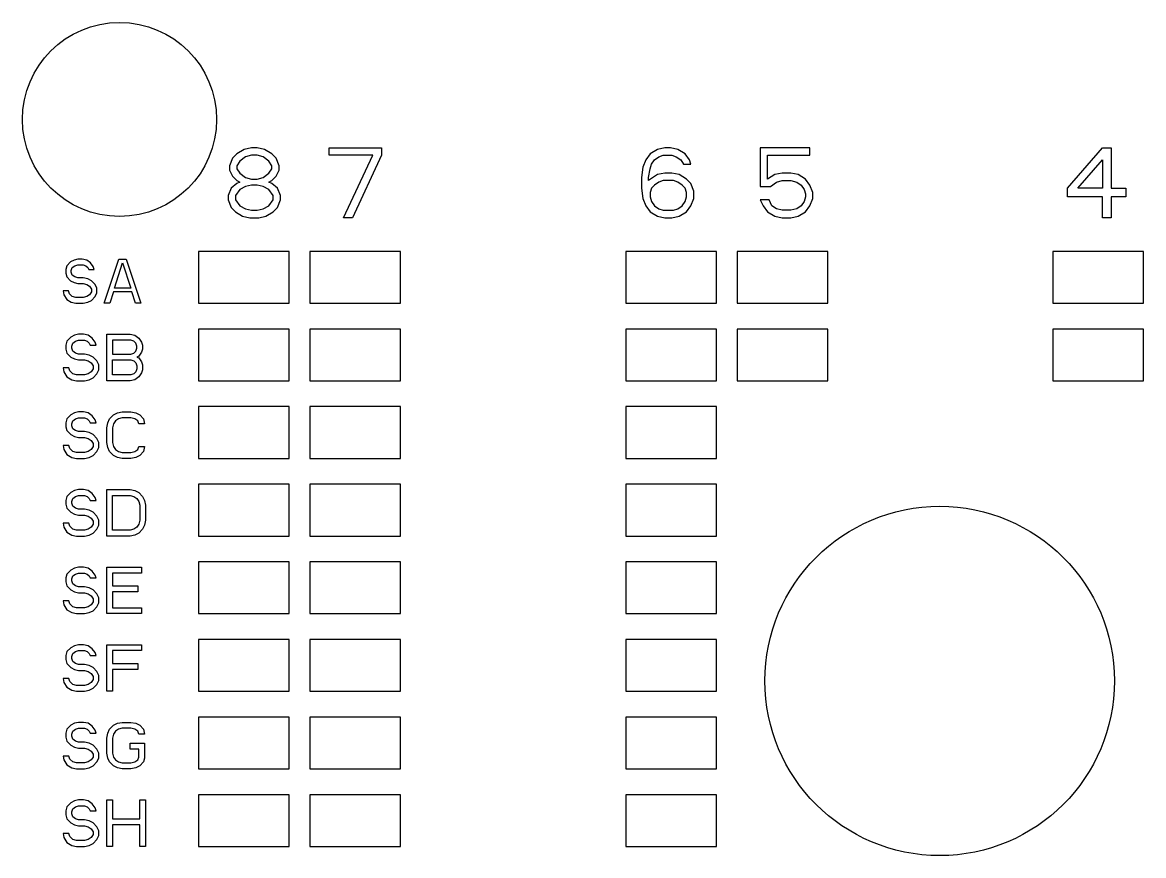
# Model space of a CAD drawing. Header units: millimetres. Extents: x 0 to 594, y 0 to 420.
# Drawn here: x 131.83 to 140.49, y 89.95 to 96.39 of the extents above; entities that cross this region are included whole.
import ezdxf

# ---------------------------------------------------------------- set-up
doc = ezdxf.new("R2010")
doc.units = ezdxf.units.MM
doc.header["$LTSCALE"] = 32.67
doc.layers.add('20_ALL_FEATURES', color=7, linetype='CONTINUOUS')
doc.layers.add('ASSEM_MEM', color=7, linetype='CONTINUOUS')

msp = doc.modelspace()

# ---------------------------------------------------------------- linework, layer by layer
at = {"layer": '20_ALL_FEATURES', "color": 5, "linetype": 'CONTINUOUS'}
for p, q in [((133.8881, 94.6168), (133.1881, 94.6168)), ((133.1881, 94.6168), (133.1881, 94.2168)), ((133.8881, 94.2168), (133.8881, 94.6168)), ((134.7481, 94.6168), (134.0481, 94.6168)), ((134.0481, 94.6168), (134.0481, 94.2168)), ((134.7481, 94.2168), (134.7481, 94.6168)), ((137.1881, 94.6168), (136.4881, 94.6168)), ((136.4881, 94.6168), (136.4881, 94.2168)), ((137.1881, 94.2168), (137.1881, 94.6168)), ((138.0481, 94.6168), (137.3481, 94.6168)), ((137.3481, 94.6168), (137.3481, 94.2168)), ((138.0481, 94.2168), (138.0481, 94.6168)), ((140.4881, 94.6168), (139.7881, 94.6168)), ((139.7881, 94.6168), (139.7881, 94.2168)), ((140.4881, 94.2168), (140.4881, 94.6168)), ((133.1881, 94.2168), (133.8881, 94.2168)), ((134.0481, 94.2168), (134.7481, 94.2168)), ((136.4881, 94.2168), (137.1881, 94.2168)), ((137.3481, 94.2168), (138.0481, 94.2168)), ((139.7881, 94.2168), (140.4881, 94.2168)), ((133.8881, 94.0168), (133.1881, 94.0168)), ((133.1881, 94.0168), (133.1881, 93.6168)), ((133.8881, 93.6168), (133.8881, 94.0168)), ((134.7481, 94.0168), (134.0481, 94.0168)), ((134.0481, 94.0168), (134.0481, 93.6168)), ((134.7481, 93.6168), (134.7481, 94.0168)), ((137.1881, 94.0168), (136.4881, 94.0168)), ((136.4881, 94.0168), (136.4881, 93.6168)), ((137.1881, 93.6168), (137.1881, 94.0168)), ((138.0481, 94.0168), (137.3481, 94.0168)), ((137.3481, 94.0168), (137.3481, 93.6168)), ((138.0481, 93.6168), (138.0481, 94.0168)), ((140.4881, 94.0168), (139.7881, 94.0168)), ((139.7881, 94.0168), (139.7881, 93.6168)), ((140.4881, 93.6168), (140.4881, 94.0168)), ((133.1881, 93.6168), (133.8881, 93.6168)), ((134.0481, 93.6168), (134.7481, 93.6168)), ((136.4881, 93.6168), (137.1881, 93.6168)), ((137.3481, 93.6168), (138.0481, 93.6168)), ((139.7881, 93.6168), (140.4881, 93.6168)), ((133.8881, 93.4168), (133.1881, 93.4168)), ((133.1881, 93.4168), (133.1881, 93.0168)), ((133.8881, 93.0168), (133.8881, 93.4168)), ((134.7481, 93.4168), (134.0481, 93.4168)), ((134.0481, 93.4168), (134.0481, 93.0168)), ((134.7481, 93.0168), (134.7481, 93.4168)), ((137.1881, 93.4168), (136.4881, 93.4168)), ((136.4881, 93.4168), (136.4881, 93.0168)), ((137.1881, 93.0168), (137.1881, 93.4168)), ((133.1881, 93.0168), (133.8881, 93.0168)), ((134.0481, 93.0168), (134.7481, 93.0168)), ((136.4881, 93.0168), (137.1881, 93.0168)), ((133.8881, 92.8168), (133.1881, 92.8168)), ((133.1881, 92.8168), (133.1881, 92.4168)), ((133.8881, 92.4168), (133.8881, 92.8168)), ((134.7481, 92.8168), (134.0481, 92.8168)), ((134.0481, 92.8168), (134.0481, 92.4168)), ((134.7481, 92.4168), (134.7481, 92.8168)), ((137.1881, 92.8168), (136.4881, 92.8168)), ((136.4881, 92.8168), (136.4881, 92.4168)), ((137.1881, 92.4168), (137.1881, 92.8168)), ((133.1881, 92.4168), (133.8881, 92.4168)), ((134.0481, 92.4168), (134.7481, 92.4168)), ((136.4881, 92.4168), (137.1881, 92.4168)), ((133.8881, 92.2168), (133.1881, 92.2168)), ((133.1881, 92.2168), (133.1881, 91.8168)), ((133.8881, 91.8168), (133.8881, 92.2168)), ((134.7481, 92.2168), (134.0481, 92.2168)), ((134.0481, 92.2168), (134.0481, 91.8168)), ((134.7481, 91.8168), (134.7481, 92.2168)), ((137.1881, 92.2168), (136.4881, 92.2168)), ((136.4881, 92.2168), (136.4881, 91.8168)), ((137.1881, 91.8168), (137.1881, 92.2168)), ((133.1881, 91.8168), (133.8881, 91.8168)), ((134.0481, 91.8168), (134.7481, 91.8168)), ((136.4881, 91.8168), (137.1881, 91.8168)), ((133.8881, 91.6168), (133.1881, 91.6168)), ((133.1881, 91.6168), (133.1881, 91.2168)), ((133.8881, 91.2168), (133.8881, 91.6168)), ((134.7481, 91.6168), (134.0481, 91.6168)), ((134.0481, 91.6168), (134.0481, 91.2168)), ((134.7481, 91.2168), (134.7481, 91.6168)), ((137.1881, 91.6168), (136.4881, 91.6168)), ((136.4881, 91.6168), (136.4881, 91.2168)), ((137.1881, 91.2168), (137.1881, 91.6168)), ((133.1881, 91.2168), (133.8881, 91.2168)), ((134.0481, 91.2168), (134.7481, 91.2168)), ((136.4881, 91.2168), (137.1881, 91.2168)), ((133.8881, 91.0168), (133.1881, 91.0168)), ((133.1881, 91.0168), (133.1881, 90.6168)), ((133.8881, 90.6168), (133.8881, 91.0168)), ((134.7481, 91.0168), (134.0481, 91.0168)), ((134.0481, 91.0168), (134.0481, 90.6168)), ((134.7481, 90.6168), (134.7481, 91.0168)), ((137.1881, 91.0168), (136.4881, 91.0168)), ((136.4881, 91.0168), (136.4881, 90.6168)), ((137.1881, 90.6168), (137.1881, 91.0168)), ((133.1881, 90.6168), (133.8881, 90.6168)), ((134.0481, 90.6168), (134.7481, 90.6168)), ((136.4881, 90.6168), (137.1881, 90.6168)), ((133.8881, 90.4168), (133.1881, 90.4168)), ((133.1881, 90.4168), (133.1881, 90.0168)), ((133.8881, 90.0168), (133.8881, 90.4168)), ((134.7481, 90.4168), (134.0481, 90.4168)), ((134.0481, 90.4168), (134.0481, 90.0168)), ((134.7481, 90.0168), (134.7481, 90.4168)), ((137.1881, 90.4168), (136.4881, 90.4168)), ((136.4881, 90.4168), (136.4881, 90.0168)), ((137.1881, 90.0168), (137.1881, 90.4168)), ((133.1881, 90.0168), (133.8881, 90.0168)), ((134.0481, 90.0168), (134.7481, 90.0168)), ((136.4881, 90.0168), (137.1881, 90.0168))]:
    msp.add_line(p, q, dxfattribs=at)
at = {"layer": 'ASSEM_MEM', "color": 7, "linetype": 'CONTINUOUS'}
for p, q in [((133.4842, 95.3709), (133.4505, 95.3364)), ((133.5405, 95.4053), (133.4842, 95.3709)), ((133.5517, 95.3479), (133.5067, 95.3134)), ((133.5967, 95.4168), (133.5405, 95.4053)), ((133.5967, 95.3594), (133.5517, 95.3479)), ((133.6417, 95.4168), (133.5967, 95.4168)), ((133.6417, 95.3594), (133.5967, 95.3594)), ((133.698, 95.4053), (133.6417, 95.4168)), ((133.6867, 95.3479), (133.6417, 95.3594)), ((133.7317, 95.3134), (133.6867, 95.3479)), ((133.7542, 95.3709), (133.698, 95.4053)), ((133.788, 95.3364), (133.7542, 95.3709)), ((134.1968, 95.4168), (134.6018, 95.4168)), ((134.1968, 95.3594), (134.1968, 95.4168)), ((134.5343, 95.3594), (134.1968, 95.3594)), ((134.3093, 94.8768), (134.5343, 95.3594)), ((134.6018, 95.3594), (134.3768, 94.8768)), ((134.6018, 95.4168), (134.6018, 95.3594)), ((136.6765, 95.3709), (136.6428, 95.3249)), ((136.7328, 95.4053), (136.6765, 95.3709)), ((136.7103, 95.3249), (136.744, 95.3479)), ((136.789, 95.4168), (136.7328, 95.4053)), ((136.744, 95.3479), (136.7778, 95.3594)), ((136.7778, 95.3594), (136.8453, 95.3594)), ((136.834, 95.4168), (136.789, 95.4168)), ((136.8903, 95.4053), (136.834, 95.4168)), ((136.8453, 95.3594), (136.879, 95.3479)), ((136.879, 95.3479), (136.9128, 95.3249)), ((136.9465, 95.3709), (136.8903, 95.4053)), ((136.9803, 95.3249), (136.9465, 95.3709)), ((137.9103, 95.4168), (137.5278, 95.4168)), ((137.5278, 95.4168), (137.5278, 95.1181)), ((137.584, 95.3594), (137.9103, 95.3594)), ((137.584, 95.1755), (137.584, 95.3594)), ((137.9103, 95.3594), (137.9103, 95.4168)), ((139.9003, 95.1066), (140.1703, 95.4168)), ((140.1703, 95.4168), (140.2378, 95.4168)), ((140.2378, 95.4168), (140.2378, 95.1066)), ((133.4505, 95.3364), (133.428, 95.2789)), ((133.428, 95.2789), (133.428, 95.2445)), ((133.5067, 95.3134), (133.4842, 95.2789)), ((133.4842, 95.2789), (133.4842, 95.256)), ((133.7542, 95.2789), (133.7317, 95.3134)), ((133.7542, 95.256), (133.7542, 95.2789)), ((133.8105, 95.2789), (133.788, 95.3364)), ((133.8105, 95.2445), (133.8105, 95.2789)), ((136.6203, 95.2675), (136.609, 95.187)), ((136.6428, 95.3249), (136.6203, 95.2675)), ((136.6765, 95.256), (136.6878, 95.2904)), ((136.6878, 95.2904), (136.7103, 95.3249)), ((136.9128, 95.3249), (136.9353, 95.2904)), ((136.9353, 95.2904), (136.9915, 95.2904)), ((136.9915, 95.2904), (136.9803, 95.3249)), ((139.9791, 95.1066), (140.1703, 95.3249)), ((140.1703, 95.3249), (140.1703, 95.1066)), ((133.428, 95.2445), (133.4505, 95.1985)), ((133.4505, 95.1985), (133.4842, 95.1641)), ((133.4842, 95.256), (133.5067, 95.2215)), ((133.5067, 95.2215), (133.5517, 95.187)), ((133.5517, 95.187), (133.5967, 95.1755)), ((133.5967, 95.1755), (133.6417, 95.1755)), ((133.6417, 95.1755), (133.6867, 95.187)), ((133.6867, 95.187), (133.7317, 95.2215)), ((133.7317, 95.2215), (133.7542, 95.256)), ((133.7542, 95.1641), (133.788, 95.1985)), ((133.788, 95.1985), (133.8105, 95.2445)), ((136.609, 95.187), (136.609, 95.1066)), ((136.6653, 95.187), (136.6765, 95.256)), ((136.7328, 95.21), (136.6653, 95.1641)), ((136.6653, 95.1641), (136.6653, 95.187)), ((136.789, 95.2215), (136.7328, 95.21)), ((136.8453, 95.2215), (136.789, 95.2215)), ((136.9015, 95.21), (136.8453, 95.2215)), ((136.9578, 95.1755), (136.9015, 95.21)), ((136.9915, 95.1411), (136.9578, 95.1755)), ((137.6403, 95.21), (137.584, 95.1755)), ((137.6965, 95.2215), (137.6403, 95.21)), ((137.764, 95.2215), (137.6965, 95.2215)), ((137.8203, 95.21), (137.764, 95.2215)), ((137.8765, 95.1755), (137.8203, 95.21)), ((137.9103, 95.1296), (137.8765, 95.1755)), ((133.4392, 95.1066), (133.4167, 95.0492)), ((133.4842, 95.1411), (133.4392, 95.1066)), ((133.5067, 95.0951), (133.473, 95.0492)), ((133.4842, 95.1641), (133.5067, 95.1526)), ((133.5067, 95.1526), (133.4842, 95.1411)), ((133.5517, 95.1181), (133.5067, 95.0951)), ((133.5967, 95.1296), (133.5517, 95.1181)), ((133.6417, 95.1296), (133.5967, 95.1296)), ((133.6867, 95.1181), (133.6417, 95.1296)), ((133.7317, 95.0951), (133.6867, 95.1181)), ((133.7317, 95.1526), (133.7542, 95.1641)), ((133.7542, 95.1411), (133.7317, 95.1526)), ((133.7655, 95.0492), (133.7317, 95.0951)), ((133.7992, 95.1066), (133.7542, 95.1411)), ((133.8217, 95.0492), (133.7992, 95.1066)), ((136.609, 95.1066), (136.6203, 95.0262)), ((136.6878, 95.1066), (136.6765, 95.0721)), ((136.7103, 95.1296), (136.6878, 95.1066)), ((136.744, 95.1526), (136.7103, 95.1296)), ((136.7778, 95.1641), (136.744, 95.1526)), ((136.8565, 95.1641), (136.7778, 95.1641)), ((136.8903, 95.1526), (136.8565, 95.1641)), ((136.924, 95.1296), (136.8903, 95.1526)), ((136.9465, 95.1066), (136.924, 95.1296)), ((136.9578, 95.0721), (136.9465, 95.1066)), ((137.014, 95.0836), (136.9915, 95.1411)), ((137.5278, 95.1181), (137.6065, 95.1181)), ((137.6065, 95.1181), (137.6515, 95.1526)), ((137.6515, 95.1526), (137.6965, 95.1641)), ((137.6965, 95.1641), (137.764, 95.1641)), ((137.764, 95.1641), (137.809, 95.1526)), ((137.809, 95.1526), (137.8428, 95.1296)), ((137.8428, 95.1296), (137.8653, 95.0951)), ((137.8653, 95.0951), (137.8765, 95.0606)), ((137.9328, 95.0721), (137.9103, 95.1296)), ((139.9003, 95.0377), (139.9003, 95.1066)), ((140.1703, 95.1066), (139.9791, 95.1066)), ((140.2378, 95.1066), (140.3503, 95.1066)), ((140.3503, 95.1066), (140.3503, 95.0377)), ((133.4167, 95.0492), (133.4167, 95.0147)), ((133.4167, 95.0147), (133.4392, 94.9572)), ((133.473, 95.0492), (133.473, 95.0147)), ((133.473, 95.0147), (133.5067, 94.9687)), ((133.7317, 94.9687), (133.7655, 95.0147)), ((133.7655, 95.0147), (133.7655, 95.0492)), ((133.7992, 94.9572), (133.8217, 95.0147)), ((133.8217, 95.0147), (133.8217, 95.0492)), ((136.6203, 95.0262), (136.6428, 94.9687)), ((136.6765, 95.0721), (136.6765, 95.0377)), ((136.6765, 95.0377), (136.6878, 95.0032)), ((136.6878, 95.0032), (136.7103, 94.9687)), ((136.924, 94.9687), (136.9465, 95.0032)), ((136.9465, 95.0032), (136.9578, 95.0377)), ((136.9578, 95.0377), (136.9578, 95.0721)), ((136.9915, 94.9687), (137.014, 95.0262)), ((137.014, 95.0262), (137.014, 95.0836)), ((137.5953, 95.0147), (137.5278, 95.0147)), ((137.5278, 95.0147), (137.5503, 94.9687)), ((137.6178, 94.9687), (137.5953, 95.0147)), ((137.8653, 95.0032), (137.8428, 94.9687)), ((137.8765, 95.0377), (137.8653, 95.0032)), ((137.8765, 95.0606), (137.8765, 95.0377)), ((137.9103, 94.9687), (137.9328, 95.0262)), ((137.9328, 95.0262), (137.9328, 95.0721)), ((140.1703, 95.0377), (139.9003, 95.0377)), ((140.1703, 94.8768), (140.1703, 95.0377)), ((140.3503, 95.0377), (140.2378, 95.0377)), ((140.2378, 95.0377), (140.2378, 94.8768)), ((133.4392, 94.9572), (133.473, 94.9228)), ((133.473, 94.9228), (133.5292, 94.8883)), ((133.5067, 94.9687), (133.5517, 94.9458)), ((133.5517, 94.9458), (133.5967, 94.9343)), ((133.5967, 94.9343), (133.6417, 94.9343)), ((133.6417, 94.9343), (133.6867, 94.9458)), ((133.6867, 94.9458), (133.7317, 94.9687)), ((133.7092, 94.8883), (133.7655, 94.9228)), ((133.7655, 94.9228), (133.7992, 94.9572)), ((136.6428, 94.9687), (136.6765, 94.9228)), ((136.6765, 94.9228), (136.7328, 94.8883)), ((136.7103, 94.9687), (136.744, 94.9458)), ((136.744, 94.9458), (136.7778, 94.9343)), ((136.7778, 94.9343), (136.8565, 94.9343)), ((136.8565, 94.9343), (136.8903, 94.9458)), ((136.8903, 94.9458), (136.924, 94.9687)), ((136.9015, 94.8883), (136.9578, 94.9228)), ((136.9578, 94.9228), (136.9915, 94.9687)), ((137.5503, 94.9687), (137.584, 94.9228)), ((137.584, 94.9228), (137.6403, 94.8883)), ((137.6515, 94.9458), (137.6178, 94.9687)), ((137.6965, 94.9343), (137.6515, 94.9458)), ((137.764, 94.9343), (137.6965, 94.9343)), ((137.809, 94.9458), (137.764, 94.9343)), ((137.8428, 94.9687), (137.809, 94.9458)), ((137.8203, 94.8883), (137.8765, 94.9228)), ((137.8765, 94.9228), (137.9103, 94.9687)), ((133.5292, 94.8883), (133.5855, 94.8768)), ((133.5855, 94.8768), (133.653, 94.8768)), ((133.653, 94.8768), (133.7092, 94.8883)), ((134.3768, 94.8768), (134.3093, 94.8768)), ((136.7328, 94.8883), (136.789, 94.8768)), ((136.789, 94.8768), (136.8453, 94.8768)), ((136.8453, 94.8768), (136.9015, 94.8883)), ((137.6403, 94.8883), (137.6965, 94.8768)), ((137.6965, 94.8768), (137.764, 94.8768)), ((137.764, 94.8768), (137.8203, 94.8883)), ((140.2378, 94.8768), (140.1703, 94.8768)), ((132.1699, 94.5062), (132.1628, 94.4772)), ((132.1983, 94.5351), (132.1699, 94.5062)), ((132.2266, 94.5496), (132.1983, 94.5351)), ((132.2053, 94.47), (132.2124, 94.4917)), ((132.2124, 94.4917), (132.2337, 94.5062)), ((132.2549, 94.5568), (132.2266, 94.5496)), ((132.2337, 94.5062), (132.2549, 94.5134)), ((132.2903, 94.5568), (132.2549, 94.5568)), ((132.2549, 94.5134), (132.2974, 94.5134)), ((132.3258, 94.5496), (132.2903, 94.5568)), ((132.2974, 94.5134), (132.3187, 94.5062)), ((132.3187, 94.5062), (132.3328, 94.4917)), ((132.3541, 94.5279), (132.3258, 94.5496)), ((132.3328, 94.4917), (132.3399, 94.4772)), ((132.3753, 94.4989), (132.3541, 94.5279)), ((132.3824, 94.4772), (132.3753, 94.4989)), ((132.4603, 94.2168), (132.5737, 94.5568)), ((132.5383, 94.3326), (132.602, 94.5279)), ((132.5737, 94.5568), (132.6303, 94.5568)), ((132.602, 94.5279), (132.6658, 94.3326)), ((132.6303, 94.5568), (132.7437, 94.2168)), ((132.1628, 94.4772), (132.1628, 94.4483)), ((132.1628, 94.4483), (132.1699, 94.4194)), ((132.1699, 94.4194), (132.1983, 94.3904)), ((132.2053, 94.4555), (132.2053, 94.47)), ((132.2124, 94.4338), (132.2053, 94.4555)), ((132.2337, 94.4194), (132.2124, 94.4338)), ((132.2549, 94.4121), (132.2337, 94.4194)), ((132.2974, 94.4121), (132.2549, 94.4121)), ((132.3328, 94.4049), (132.2974, 94.4121)), ((132.3612, 94.3904), (132.3328, 94.4049)), ((132.3399, 94.4772), (132.3824, 94.4772)), ((132.1841, 94.3109), (132.1416, 94.3109)), ((132.1416, 94.3109), (132.1487, 94.2819)), ((132.1912, 94.2892), (132.1841, 94.3109)), ((132.1983, 94.3904), (132.2266, 94.376)), ((132.2266, 94.376), (132.2549, 94.3687)), ((132.2549, 94.3687), (132.2974, 94.3687)), ((132.2974, 94.3687), (132.3258, 94.3615)), ((132.3258, 94.3615), (132.347, 94.347)), ((132.347, 94.347), (132.3612, 94.3253)), ((132.3895, 94.3615), (132.3612, 94.3904)), ((132.3612, 94.3253), (132.3612, 94.3036)), ((132.4037, 94.3326), (132.3895, 94.3615)), ((132.4037, 94.2964), (132.4037, 94.3326)), ((132.6658, 94.3326), (132.5383, 94.3326)), ((132.1487, 94.2819), (132.1699, 94.2458)), ((132.1699, 94.2458), (132.2053, 94.2241)), ((132.2124, 94.2675), (132.1912, 94.2892)), ((132.2053, 94.2241), (132.2408, 94.2168)), ((132.2408, 94.2602), (132.2124, 94.2675)), ((132.2974, 94.2602), (132.2408, 94.2602)), ((132.3258, 94.2675), (132.2974, 94.2602)), ((132.2974, 94.2168), (132.3328, 94.2241)), ((132.347, 94.2819), (132.3258, 94.2675)), ((132.3328, 94.2241), (132.3612, 94.2385)), ((132.3612, 94.3036), (132.347, 94.2819)), ((132.3612, 94.2385), (132.3895, 94.2675)), ((132.3895, 94.2675), (132.4037, 94.2964)), ((132.5312, 94.3036), (132.5028, 94.2168)), ((132.6728, 94.3036), (132.5312, 94.3036)), ((132.7012, 94.2168), (132.6728, 94.3036)), ((132.2408, 94.2168), (132.2974, 94.2168)), ((132.5028, 94.2168), (132.4603, 94.2168)), ((132.7437, 94.2168), (132.7012, 94.2168)), ((132.2316, 93.9692), (132.2016, 93.9538)), ((132.2616, 93.9768), (132.2316, 93.9692)), ((132.2991, 93.9768), (132.2616, 93.9768)), ((132.3366, 93.9692), (132.2991, 93.9768)), ((132.3666, 93.9462), (132.3366, 93.9692)), ((132.4791, 93.9768), (132.6591, 93.9768)), ((132.4791, 93.6168), (132.4791, 93.9768)), ((132.6591, 93.9768), (132.6966, 93.9692)), ((132.6966, 93.9692), (132.7266, 93.9462)), ((132.1716, 93.9232), (132.1641, 93.8926)), ((132.1641, 93.8926), (132.1641, 93.8619)), ((132.2016, 93.9538), (132.1716, 93.9232)), ((132.2091, 93.8849), (132.2166, 93.9079)), ((132.2091, 93.8696), (132.2091, 93.8849)), ((132.2166, 93.9079), (132.2391, 93.9232)), ((132.2391, 93.9232), (132.2616, 93.9309)), ((132.2616, 93.9309), (132.3066, 93.9309)), ((132.3066, 93.9309), (132.3291, 93.9232)), ((132.3291, 93.9232), (132.3441, 93.9079)), ((132.3441, 93.9079), (132.3516, 93.8926)), ((132.3516, 93.8926), (132.3966, 93.8926)), ((132.3891, 93.9155), (132.3666, 93.9462)), ((132.3966, 93.8926), (132.3891, 93.9155)), ((132.6666, 93.9309), (132.5241, 93.9309)), ((132.5241, 93.9309), (132.5241, 93.8236)), ((132.6891, 93.9232), (132.6666, 93.9309)), ((132.7041, 93.9079), (132.6891, 93.9232)), ((132.7116, 93.8849), (132.7041, 93.9079)), ((132.7116, 93.8696), (132.7116, 93.8849)), ((132.7266, 93.9462), (132.7491, 93.9155)), ((132.7491, 93.9155), (132.7566, 93.8926)), ((132.7566, 93.8926), (132.7566, 93.8619)), ((132.1641, 93.8619), (132.1716, 93.8313)), ((132.1716, 93.8313), (132.2016, 93.8006)), ((132.2016, 93.8006), (132.2316, 93.7853)), ((132.2166, 93.8466), (132.2091, 93.8696)), ((132.2391, 93.8313), (132.2166, 93.8466)), ((132.2616, 93.8236), (132.2391, 93.8313)), ((132.3066, 93.8236), (132.2616, 93.8236)), ((132.3441, 93.816), (132.3066, 93.8236)), ((132.3741, 93.8006), (132.3441, 93.816)), ((132.4041, 93.77), (132.3741, 93.8006)), ((132.5241, 93.8236), (132.6666, 93.8236)), ((132.6666, 93.8236), (132.6891, 93.8313)), ((132.6891, 93.8313), (132.7041, 93.8466)), ((132.7041, 93.8466), (132.7116, 93.8696)), ((132.7266, 93.8083), (132.7116, 93.8006)), ((132.7116, 93.8006), (132.7266, 93.793)), ((132.7491, 93.8389), (132.7266, 93.8083)), ((132.7266, 93.793), (132.7491, 93.7624)), ((132.7566, 93.8619), (132.7491, 93.8389)), ((132.1866, 93.7164), (132.1416, 93.7164)), ((132.1416, 93.7164), (132.1491, 93.6858)), ((132.1941, 93.6934), (132.1866, 93.7164)), ((132.2316, 93.7853), (132.2616, 93.7777)), ((132.2616, 93.7777), (132.3066, 93.7777)), ((132.3066, 93.7777), (132.3366, 93.77)), ((132.3366, 93.77), (132.3591, 93.7547)), ((132.3591, 93.7547), (132.3741, 93.7317)), ((132.3741, 93.7087), (132.3591, 93.6858)), ((132.3741, 93.7317), (132.3741, 93.7087)), ((132.4191, 93.7394), (132.4041, 93.77)), ((132.4191, 93.7011), (132.4191, 93.7394)), ((132.5241, 93.7777), (132.6666, 93.7777)), ((132.5241, 93.6628), (132.5241, 93.7777)), ((132.6666, 93.7777), (132.6891, 93.77)), ((132.6891, 93.77), (132.7041, 93.7547)), ((132.7041, 93.7547), (132.7116, 93.7317)), ((132.7116, 93.7087), (132.7041, 93.6858)), ((132.7116, 93.7317), (132.7116, 93.7087)), ((132.7491, 93.7624), (132.7566, 93.7394)), ((132.7566, 93.7394), (132.7566, 93.7011)), ((132.1491, 93.6858), (132.1716, 93.6475)), ((132.1716, 93.6475), (132.2091, 93.6245)), ((132.2166, 93.6704), (132.1941, 93.6934)), ((132.2091, 93.6245), (132.2466, 93.6168)), ((132.2466, 93.6628), (132.2166, 93.6704)), ((132.3066, 93.6628), (132.2466, 93.6628)), ((132.2466, 93.6168), (132.3066, 93.6168)), ((132.3366, 93.6704), (132.3066, 93.6628)), ((132.3066, 93.6168), (132.3441, 93.6245)), ((132.3591, 93.6858), (132.3366, 93.6704)), ((132.3441, 93.6245), (132.3741, 93.6398)), ((132.3741, 93.6398), (132.4041, 93.6704)), ((132.4041, 93.6704), (132.4191, 93.7011)), ((132.6591, 93.6168), (132.4791, 93.6168)), ((132.6666, 93.6628), (132.5241, 93.6628)), ((132.6966, 93.6245), (132.6591, 93.6168)), ((132.6891, 93.6704), (132.6666, 93.6628)), ((132.7041, 93.6858), (132.6891, 93.6704)), ((132.7266, 93.6475), (132.6966, 93.6245)), ((132.7491, 93.6781), (132.7266, 93.6475)), ((132.7566, 93.7011), (132.7491, 93.6781)), ((132.2316, 93.3692), (132.2016, 93.3538)), ((132.2616, 93.3768), (132.2316, 93.3692)), ((132.2991, 93.3768), (132.2616, 93.3768)), ((132.3366, 93.3692), (132.2991, 93.3768)), ((132.3666, 93.3462), (132.3366, 93.3692)), ((132.5316, 93.3538), (132.5616, 93.3692)), ((132.5616, 93.3692), (132.5991, 93.3768)), ((132.5991, 93.3768), (132.6666, 93.3768)), ((132.6666, 93.3768), (132.7041, 93.3692)), ((132.7041, 93.3692), (132.7341, 93.3538)), ((132.1716, 93.3232), (132.1641, 93.2926)), ((132.1641, 93.2926), (132.1641, 93.2619)), ((132.2016, 93.3538), (132.1716, 93.3232)), ((132.2091, 93.2849), (132.2166, 93.3079)), ((132.2091, 93.2696), (132.2091, 93.2849)), ((132.2166, 93.2466), (132.2091, 93.2696)), ((132.2166, 93.3079), (132.2391, 93.3232)), ((132.2391, 93.3232), (132.2616, 93.3309)), ((132.2616, 93.3309), (132.3066, 93.3309)), ((132.3066, 93.3309), (132.3291, 93.3232)), ((132.3291, 93.3232), (132.3441, 93.3079)), ((132.3441, 93.3079), (132.3516, 93.2926)), ((132.3516, 93.2926), (132.3966, 93.2926)), ((132.3891, 93.3155), (132.3666, 93.3462)), ((132.3966, 93.2926), (132.3891, 93.3155)), ((132.4791, 93.2543), (132.4866, 93.2926)), ((132.4866, 93.2926), (132.5016, 93.3232)), ((132.5016, 93.3232), (132.5316, 93.3538)), ((132.5316, 93.2849), (132.5241, 93.2543)), ((132.5466, 93.3079), (132.5316, 93.2849)), ((132.5691, 93.3232), (132.5466, 93.3079)), ((132.5991, 93.3309), (132.5691, 93.3232)), ((132.6666, 93.3309), (132.5991, 93.3309)), ((132.6966, 93.3232), (132.6666, 93.3309)), ((132.7191, 93.3079), (132.6966, 93.3232)), ((132.7266, 93.2849), (132.7191, 93.3079)), ((132.7716, 93.2849), (132.7266, 93.2849)), ((132.7341, 93.3538), (132.7641, 93.3232)), ((132.7641, 93.3232), (132.7716, 93.2849)), ((132.1641, 93.2619), (132.1716, 93.2313)), ((132.1716, 93.2313), (132.2016, 93.2006)), ((132.2016, 93.2006), (132.2316, 93.1853)), ((132.2391, 93.2313), (132.2166, 93.2466)), ((132.2316, 93.1853), (132.2616, 93.1777)), ((132.2616, 93.2236), (132.2391, 93.2313)), ((132.3066, 93.2236), (132.2616, 93.2236)), ((132.3441, 93.216), (132.3066, 93.2236)), ((132.3741, 93.2006), (132.3441, 93.216)), ((132.4041, 93.17), (132.3741, 93.2006)), ((132.4791, 93.1394), (132.4791, 93.2543)), ((132.5241, 93.2543), (132.5241, 93.1394)), ((132.1866, 93.1164), (132.1416, 93.1164)), ((132.1416, 93.1164), (132.1491, 93.0858)), ((132.1941, 93.0934), (132.1866, 93.1164)), ((132.2616, 93.1777), (132.3066, 93.1777)), ((132.3066, 93.1777), (132.3366, 93.17)), ((132.3366, 93.17), (132.3591, 93.1547)), ((132.3591, 93.1547), (132.3741, 93.1317)), ((132.3741, 93.1087), (132.3591, 93.0858)), ((132.3741, 93.1317), (132.3741, 93.1087)), ((132.4191, 93.1394), (132.4041, 93.17)), ((132.4041, 93.0704), (132.4191, 93.1011)), ((132.4191, 93.1011), (132.4191, 93.1394)), ((132.4866, 93.1011), (132.4791, 93.1394)), ((132.5016, 93.0704), (132.4866, 93.1011)), ((132.5241, 93.1394), (132.5316, 93.1087)), ((132.5316, 93.1087), (132.5466, 93.0858)), ((132.7191, 93.0858), (132.7266, 93.1087)), ((132.7266, 93.1087), (132.7716, 93.1087)), ((132.7716, 93.1087), (132.7641, 93.0704)), ((132.1491, 93.0858), (132.1716, 93.0475)), ((132.1716, 93.0475), (132.2091, 93.0245)), ((132.2166, 93.0704), (132.1941, 93.0934)), ((132.2091, 93.0245), (132.2466, 93.0168)), ((132.2466, 93.0628), (132.2166, 93.0704)), ((132.3066, 93.0628), (132.2466, 93.0628)), ((132.2466, 93.0168), (132.3066, 93.0168)), ((132.3366, 93.0704), (132.3066, 93.0628)), ((132.3066, 93.0168), (132.3441, 93.0245)), ((132.3591, 93.0858), (132.3366, 93.0704)), ((132.3441, 93.0245), (132.3741, 93.0398)), ((132.3741, 93.0398), (132.4041, 93.0704)), ((132.5316, 93.0398), (132.5016, 93.0704)), ((132.5616, 93.0245), (132.5316, 93.0398)), ((132.5466, 93.0858), (132.5691, 93.0704)), ((132.5991, 93.0168), (132.5616, 93.0245)), ((132.5691, 93.0704), (132.5991, 93.0628)), ((132.5991, 93.0628), (132.6666, 93.0628)), ((132.6666, 93.0168), (132.5991, 93.0168)), ((132.6666, 93.0628), (132.6966, 93.0704)), ((132.7041, 93.0245), (132.6666, 93.0168)), ((132.6966, 93.0704), (132.7191, 93.0858)), ((132.7341, 93.0398), (132.7041, 93.0245)), ((132.7641, 93.0704), (132.7341, 93.0398)), ((132.2016, 92.7538), (132.1716, 92.7232)), ((132.2316, 92.7692), (132.2016, 92.7538)), ((132.2616, 92.7768), (132.2316, 92.7692)), ((132.2991, 92.7768), (132.2616, 92.7768)), ((132.3366, 92.7692), (132.2991, 92.7768)), ((132.3666, 92.7462), (132.3366, 92.7692)), ((132.4791, 92.7768), (132.6591, 92.7768)), ((132.4791, 92.4168), (132.4791, 92.7768)), ((132.6591, 92.7768), (132.6966, 92.7692)), ((132.6966, 92.7692), (132.7266, 92.7538)), ((132.7266, 92.7538), (132.7566, 92.7232)), ((132.1716, 92.7232), (132.1641, 92.6926)), ((132.1641, 92.6926), (132.1641, 92.6619)), ((132.2091, 92.6849), (132.2166, 92.7079)), ((132.2091, 92.6696), (132.2091, 92.6849)), ((132.2166, 92.6466), (132.2091, 92.6696)), ((132.2166, 92.7079), (132.2391, 92.7232)), ((132.2391, 92.7232), (132.2616, 92.7309)), ((132.2616, 92.7309), (132.3066, 92.7309)), ((132.3066, 92.7309), (132.3291, 92.7232)), ((132.3291, 92.7232), (132.3441, 92.7079)), ((132.3441, 92.7079), (132.3516, 92.6926)), ((132.3516, 92.6926), (132.3966, 92.6926)), ((132.3891, 92.7155), (132.3666, 92.7462)), ((132.3966, 92.6926), (132.3891, 92.7155)), ((132.5241, 92.7309), (132.6591, 92.7309)), ((132.5241, 92.4628), (132.5241, 92.7309)), ((132.6591, 92.7309), (132.6891, 92.7232)), ((132.6891, 92.7232), (132.7116, 92.7079)), ((132.7116, 92.7079), (132.7266, 92.6849)), ((132.7266, 92.6849), (132.7341, 92.6543)), ((132.7566, 92.7232), (132.7716, 92.6926)), ((132.7716, 92.6926), (132.7791, 92.6543)), ((132.1641, 92.6619), (132.1716, 92.6313)), ((132.1716, 92.6313), (132.2016, 92.6006)), ((132.2016, 92.6006), (132.2316, 92.5853)), ((132.2391, 92.6313), (132.2166, 92.6466)), ((132.2316, 92.5853), (132.2616, 92.5777)), ((132.2616, 92.6236), (132.2391, 92.6313)), ((132.3066, 92.6236), (132.2616, 92.6236)), ((132.2616, 92.5777), (132.3066, 92.5777)), ((132.3441, 92.616), (132.3066, 92.6236)), ((132.3066, 92.5777), (132.3366, 92.57)), ((132.3741, 92.6006), (132.3441, 92.616)), ((132.4041, 92.57), (132.3741, 92.6006)), ((132.7341, 92.6543), (132.7341, 92.5394)), ((132.7791, 92.6543), (132.7791, 92.5394)), ((132.1866, 92.5164), (132.1416, 92.5164)), ((132.1416, 92.5164), (132.1491, 92.4858)), ((132.1941, 92.4934), (132.1866, 92.5164)), ((132.2166, 92.4704), (132.1941, 92.4934)), ((132.3366, 92.57), (132.3591, 92.5547)), ((132.3591, 92.5547), (132.3741, 92.5317)), ((132.3741, 92.5087), (132.3591, 92.4858)), ((132.3741, 92.5317), (132.3741, 92.5087)), ((132.4191, 92.5394), (132.4041, 92.57)), ((132.4041, 92.4704), (132.4191, 92.5011)), ((132.4191, 92.5011), (132.4191, 92.5394)), ((132.7266, 92.5087), (132.7116, 92.4858)), ((132.7341, 92.5394), (132.7266, 92.5087)), ((132.7716, 92.5011), (132.7566, 92.4704)), ((132.7791, 92.5394), (132.7716, 92.5011)), ((132.1491, 92.4858), (132.1716, 92.4475)), ((132.1716, 92.4475), (132.2091, 92.4245)), ((132.2091, 92.4245), (132.2466, 92.4168)), ((132.2466, 92.4628), (132.2166, 92.4704)), ((132.3066, 92.4628), (132.2466, 92.4628)), ((132.2466, 92.4168), (132.3066, 92.4168)), ((132.3366, 92.4704), (132.3066, 92.4628)), ((132.3066, 92.4168), (132.3441, 92.4245)), ((132.3591, 92.4858), (132.3366, 92.4704)), ((132.3441, 92.4245), (132.3741, 92.4398)), ((132.3741, 92.4398), (132.4041, 92.4704)), ((132.6591, 92.4168), (132.4791, 92.4168)), ((132.6591, 92.4628), (132.5241, 92.4628)), ((132.6891, 92.4704), (132.6591, 92.4628)), ((132.6966, 92.4245), (132.6591, 92.4168)), ((132.7116, 92.4858), (132.6891, 92.4704)), ((132.7266, 92.4398), (132.6966, 92.4245)), ((132.7566, 92.4704), (132.7266, 92.4398)), ((132.2016, 92.1538), (132.1716, 92.1232)), ((132.2316, 92.1692), (132.2016, 92.1538)), ((132.2616, 92.1768), (132.2316, 92.1692)), ((132.2991, 92.1768), (132.2616, 92.1768)), ((132.3366, 92.1692), (132.2991, 92.1768)), ((132.3666, 92.1462), (132.3366, 92.1692)), ((132.3891, 92.1155), (132.3666, 92.1462)), ((132.4791, 92.1768), (132.7491, 92.1768)), ((132.4791, 91.8168), (132.4791, 92.1768)), ((132.7491, 92.1768), (132.7491, 92.1309)), ((132.1716, 92.1232), (132.1641, 92.0926)), ((132.1641, 92.0926), (132.1641, 92.0619)), ((132.1641, 92.0619), (132.1716, 92.0313)), ((132.2091, 92.0849), (132.2166, 92.1079)), ((132.2091, 92.0696), (132.2091, 92.0849)), ((132.2166, 92.0466), (132.2091, 92.0696)), ((132.2166, 92.1079), (132.2391, 92.1232)), ((132.2391, 92.1232), (132.2616, 92.1309)), ((132.2616, 92.1309), (132.3066, 92.1309)), ((132.3066, 92.1309), (132.3291, 92.1232)), ((132.3291, 92.1232), (132.3441, 92.1079)), ((132.3441, 92.1079), (132.3516, 92.0926)), ((132.3516, 92.0926), (132.3966, 92.0926)), ((132.3966, 92.0926), (132.3891, 92.1155)), ((132.7491, 92.1309), (132.5241, 92.1309)), ((132.5241, 92.1309), (132.5241, 92.0313)), ((132.1716, 92.0313), (132.2016, 92.0006)), ((132.2016, 92.0006), (132.2316, 91.9853)), ((132.2391, 92.0313), (132.2166, 92.0466)), ((132.2316, 91.9853), (132.2616, 91.9777)), ((132.2616, 92.0236), (132.2391, 92.0313)), ((132.3066, 92.0236), (132.2616, 92.0236)), ((132.2616, 91.9777), (132.3066, 91.9777)), ((132.3441, 92.016), (132.3066, 92.0236)), ((132.3066, 91.9777), (132.3366, 91.97)), ((132.3366, 91.97), (132.3591, 91.9547)), ((132.3741, 92.0006), (132.3441, 92.016)), ((132.4041, 91.97), (132.3741, 92.0006)), ((132.4191, 91.9394), (132.4041, 91.97)), ((132.5241, 92.0313), (132.7191, 92.0313)), ((132.7191, 91.9853), (132.5241, 91.9853)), ((132.5241, 91.9853), (132.5241, 91.8628)), ((132.7191, 92.0313), (132.7191, 91.9853)), ((132.1866, 91.9164), (132.1416, 91.9164)), ((132.1416, 91.9164), (132.1491, 91.8858)), ((132.1491, 91.8858), (132.1716, 91.8475)), ((132.1941, 91.8934), (132.1866, 91.9164)), ((132.2166, 91.8704), (132.1941, 91.8934)), ((132.3591, 91.8858), (132.3366, 91.8704)), ((132.3591, 91.9547), (132.3741, 91.9317)), ((132.3741, 91.9087), (132.3591, 91.8858)), ((132.3741, 91.9317), (132.3741, 91.9087)), ((132.4041, 91.8704), (132.4191, 91.9011)), ((132.4191, 91.9011), (132.4191, 91.9394)), ((132.1716, 91.8475), (132.2091, 91.8245)), ((132.2091, 91.8245), (132.2466, 91.8168)), ((132.2466, 91.8628), (132.2166, 91.8704)), ((132.3066, 91.8628), (132.2466, 91.8628)), ((132.2466, 91.8168), (132.3066, 91.8168)), ((132.3366, 91.8704), (132.3066, 91.8628)), ((132.3066, 91.8168), (132.3441, 91.8245)), ((132.3441, 91.8245), (132.3741, 91.8398)), ((132.3741, 91.8398), (132.4041, 91.8704)), ((132.7491, 91.8168), (132.4791, 91.8168)), ((132.5241, 91.8628), (132.7491, 91.8628)), ((132.7491, 91.8628), (132.7491, 91.8168)), ((132.2016, 91.5538), (132.1716, 91.5232)), ((132.2316, 91.5692), (132.2016, 91.5538)), ((132.2616, 91.5768), (132.2316, 91.5692)), ((132.2991, 91.5768), (132.2616, 91.5768)), ((132.3366, 91.5692), (132.2991, 91.5768)), ((132.3666, 91.5462), (132.3366, 91.5692)), ((132.3891, 91.5155), (132.3666, 91.5462)), ((132.4791, 91.5768), (132.7491, 91.5768)), ((132.4791, 91.2168), (132.4791, 91.5768)), ((132.7491, 91.5768), (132.7491, 91.5309)), ((132.1716, 91.5232), (132.1641, 91.4926)), ((132.1641, 91.4926), (132.1641, 91.4619)), ((132.1641, 91.4619), (132.1716, 91.4313)), ((132.2091, 91.4849), (132.2166, 91.5079)), ((132.2091, 91.4696), (132.2091, 91.4849)), ((132.2166, 91.4466), (132.2091, 91.4696)), ((132.2166, 91.5079), (132.2391, 91.5232)), ((132.2391, 91.5232), (132.2616, 91.5309)), ((132.2616, 91.5309), (132.3066, 91.5309)), ((132.3066, 91.5309), (132.3291, 91.5232)), ((132.3291, 91.5232), (132.3441, 91.5079)), ((132.3441, 91.5079), (132.3516, 91.4926)), ((132.3516, 91.4926), (132.3966, 91.4926)), ((132.3966, 91.4926), (132.3891, 91.5155)), ((132.7491, 91.5309), (132.5241, 91.5309)), ((132.5241, 91.5309), (132.5241, 91.4313)), ((132.1716, 91.4313), (132.2016, 91.4006)), ((132.2016, 91.4006), (132.2316, 91.3853)), ((132.2391, 91.4313), (132.2166, 91.4466)), ((132.2316, 91.3853), (132.2616, 91.3777)), ((132.2616, 91.4236), (132.2391, 91.4313)), ((132.3066, 91.4236), (132.2616, 91.4236)), ((132.2616, 91.3777), (132.3066, 91.3777)), ((132.3441, 91.416), (132.3066, 91.4236)), ((132.3066, 91.3777), (132.3366, 91.37)), ((132.3366, 91.37), (132.3591, 91.3547)), ((132.3741, 91.4006), (132.3441, 91.416)), ((132.4041, 91.37), (132.3741, 91.4006)), ((132.4191, 91.3394), (132.4041, 91.37)), ((132.5241, 91.4313), (132.7191, 91.4313)), ((132.7191, 91.3853), (132.5241, 91.3853)), ((132.5241, 91.3853), (132.5241, 91.2168)), ((132.7191, 91.4313), (132.7191, 91.3853)), ((132.1866, 91.3164), (132.1416, 91.3164)), ((132.1416, 91.3164), (132.1491, 91.2858)), ((132.1491, 91.2858), (132.1716, 91.2475)), ((132.1941, 91.2934), (132.1866, 91.3164)), ((132.2166, 91.2704), (132.1941, 91.2934)), ((132.3591, 91.2858), (132.3366, 91.2704)), ((132.3591, 91.3547), (132.3741, 91.3317)), ((132.3741, 91.3087), (132.3591, 91.2858)), ((132.3741, 91.3317), (132.3741, 91.3087)), ((132.4041, 91.2704), (132.4191, 91.3011)), ((132.4191, 91.3011), (132.4191, 91.3394)), ((132.1716, 91.2475), (132.2091, 91.2245)), ((132.2091, 91.2245), (132.2466, 91.2168)), ((132.2466, 91.2628), (132.2166, 91.2704)), ((132.3066, 91.2628), (132.2466, 91.2628)), ((132.2466, 91.2168), (132.3066, 91.2168)), ((132.3366, 91.2704), (132.3066, 91.2628)), ((132.3066, 91.2168), (132.3441, 91.2245)), ((132.3441, 91.2245), (132.3741, 91.2398)), ((132.3741, 91.2398), (132.4041, 91.2704)), ((132.5241, 91.2168), (132.4791, 91.2168)), ((132.2016, 90.9538), (132.1716, 90.9232)), ((132.2316, 90.9692), (132.2016, 90.9538)), ((132.2616, 90.9768), (132.2316, 90.9692)), ((132.2391, 90.9232), (132.2616, 90.9309)), ((132.2991, 90.9768), (132.2616, 90.9768)), ((132.2616, 90.9309), (132.3066, 90.9309)), ((132.3366, 90.9692), (132.2991, 90.9768)), ((132.3066, 90.9309), (132.3291, 90.9232)), ((132.3666, 90.9462), (132.3366, 90.9692)), ((132.3891, 90.9155), (132.3666, 90.9462)), ((132.5016, 90.9232), (132.5316, 90.9538)), ((132.5316, 90.9538), (132.5616, 90.9692)), ((132.5616, 90.9692), (132.5991, 90.9768)), ((132.5991, 90.9309), (132.5691, 90.9232)), ((132.5991, 90.9768), (132.6666, 90.9768)), ((132.6666, 90.9309), (132.5991, 90.9309)), ((132.6666, 90.9768), (132.7041, 90.9692)), ((132.6966, 90.9232), (132.6666, 90.9309)), ((132.7041, 90.9692), (132.7341, 90.9538)), ((132.7341, 90.9538), (132.7641, 90.9232)), ((132.1716, 90.9232), (132.1641, 90.8926)), ((132.1641, 90.8926), (132.1641, 90.8619)), ((132.1641, 90.8619), (132.1716, 90.8313)), ((132.2091, 90.8849), (132.2166, 90.9079)), ((132.2091, 90.8696), (132.2091, 90.8849)), ((132.2166, 90.8466), (132.2091, 90.8696)), ((132.2166, 90.9079), (132.2391, 90.9232)), ((132.2391, 90.8313), (132.2166, 90.8466)), ((132.3291, 90.9232), (132.3441, 90.9079)), ((132.3441, 90.9079), (132.3516, 90.8926)), ((132.3516, 90.8926), (132.3966, 90.8926)), ((132.3966, 90.8926), (132.3891, 90.9155)), ((132.4791, 90.8543), (132.4866, 90.8926)), ((132.4791, 90.7394), (132.4791, 90.8543)), ((132.4866, 90.8926), (132.5016, 90.9232)), ((132.5316, 90.8849), (132.5241, 90.8543)), ((132.5241, 90.8543), (132.5241, 90.7394)), ((132.5466, 90.9079), (132.5316, 90.8849)), ((132.5691, 90.9232), (132.5466, 90.9079)), ((132.7191, 90.9079), (132.6966, 90.9232)), ((132.7266, 90.8849), (132.7191, 90.9079)), ((132.7716, 90.8849), (132.7266, 90.8849)), ((132.7641, 90.9232), (132.7716, 90.8849)), ((132.1716, 90.8313), (132.2016, 90.8006)), ((132.2016, 90.8006), (132.2316, 90.7853)), ((132.2316, 90.7853), (132.2616, 90.7777)), ((132.2616, 90.8236), (132.2391, 90.8313)), ((132.3066, 90.8236), (132.2616, 90.8236)), ((132.2616, 90.7777), (132.3066, 90.7777)), ((132.3441, 90.816), (132.3066, 90.8236)), ((132.3066, 90.7777), (132.3366, 90.77)), ((132.3366, 90.77), (132.3591, 90.7547)), ((132.3741, 90.8006), (132.3441, 90.816)), ((132.4041, 90.77), (132.3741, 90.8006)), ((132.4191, 90.7394), (132.4041, 90.77)), ((132.6591, 90.816), (132.7716, 90.816)), ((132.6591, 90.77), (132.6591, 90.816)), ((132.7266, 90.77), (132.6591, 90.77)), ((132.7266, 90.7087), (132.7266, 90.77)), ((132.7716, 90.816), (132.7716, 90.7011)), ((132.1866, 90.7164), (132.1416, 90.7164)), ((132.1416, 90.7164), (132.1491, 90.6858)), ((132.1491, 90.6858), (132.1716, 90.6475)), ((132.1941, 90.6934), (132.1866, 90.7164)), ((132.2166, 90.6704), (132.1941, 90.6934)), ((132.2466, 90.6628), (132.2166, 90.6704)), ((132.3366, 90.6704), (132.3066, 90.6628)), ((132.3591, 90.6858), (132.3366, 90.6704)), ((132.3591, 90.7547), (132.3741, 90.7317)), ((132.3741, 90.7087), (132.3591, 90.6858)), ((132.3741, 90.7317), (132.3741, 90.7087)), ((132.3741, 90.6398), (132.4041, 90.6704)), ((132.4041, 90.6704), (132.4191, 90.7011)), ((132.4191, 90.7011), (132.4191, 90.7394)), ((132.4866, 90.7011), (132.4791, 90.7394)), ((132.5016, 90.6704), (132.4866, 90.7011)), ((132.5316, 90.6398), (132.5016, 90.6704)), ((132.5241, 90.7394), (132.5316, 90.7087)), ((132.5316, 90.7087), (132.5466, 90.6858)), ((132.5466, 90.6858), (132.5691, 90.6704)), ((132.5691, 90.6704), (132.5991, 90.6628)), ((132.6666, 90.6628), (132.6966, 90.6704)), ((132.6966, 90.6704), (132.7191, 90.6858)), ((132.7191, 90.6858), (132.7266, 90.7087)), ((132.7641, 90.6704), (132.7341, 90.6398)), ((132.7716, 90.7011), (132.7641, 90.6704)), ((132.1716, 90.6475), (132.2091, 90.6245)), ((132.2091, 90.6245), (132.2466, 90.6168)), ((132.3066, 90.6628), (132.2466, 90.6628)), ((132.2466, 90.6168), (132.3066, 90.6168)), ((132.3066, 90.6168), (132.3441, 90.6245)), ((132.3441, 90.6245), (132.3741, 90.6398)), ((132.5616, 90.6245), (132.5316, 90.6398)), ((132.5991, 90.6168), (132.5616, 90.6245)), ((132.5991, 90.6628), (132.6666, 90.6628)), ((132.6666, 90.6168), (132.5991, 90.6168)), ((132.7041, 90.6245), (132.6666, 90.6168)), ((132.7341, 90.6398), (132.7041, 90.6245)), ((132.2016, 90.3538), (132.1716, 90.3232)), ((132.2316, 90.3692), (132.2016, 90.3538)), ((132.2616, 90.3768), (132.2316, 90.3692)), ((132.2391, 90.3232), (132.2616, 90.3309)), ((132.2991, 90.3768), (132.2616, 90.3768)), ((132.2616, 90.3309), (132.3066, 90.3309)), ((132.3366, 90.3692), (132.2991, 90.3768)), ((132.3066, 90.3309), (132.3291, 90.3232)), ((132.3666, 90.3462), (132.3366, 90.3692)), ((132.3891, 90.3155), (132.3666, 90.3462)), ((132.4791, 90.3768), (132.5241, 90.3768)), ((132.4791, 90.0168), (132.4791, 90.3768)), ((132.5241, 90.3768), (132.5241, 90.2313)), ((132.7341, 90.3768), (132.7791, 90.3768)), ((132.7341, 90.2313), (132.7341, 90.3768)), ((132.7791, 90.3768), (132.7791, 90.0168)), ((132.1716, 90.3232), (132.1641, 90.2926)), ((132.1641, 90.2926), (132.1641, 90.2619)), ((132.1641, 90.2619), (132.1716, 90.2313)), ((132.2091, 90.2849), (132.2166, 90.3079)), ((132.2091, 90.2696), (132.2091, 90.2849)), ((132.2166, 90.2466), (132.2091, 90.2696)), ((132.2166, 90.3079), (132.2391, 90.3232)), ((132.2391, 90.2313), (132.2166, 90.2466)), ((132.3291, 90.3232), (132.3441, 90.3079)), ((132.3441, 90.3079), (132.3516, 90.2926)), ((132.3516, 90.2926), (132.3966, 90.2926)), ((132.3966, 90.2926), (132.3891, 90.3155)), ((132.1716, 90.2313), (132.2016, 90.2006)), ((132.2016, 90.2006), (132.2316, 90.1853)), ((132.2316, 90.1853), (132.2616, 90.1777)), ((132.2616, 90.2236), (132.2391, 90.2313)), ((132.3066, 90.2236), (132.2616, 90.2236)), ((132.2616, 90.1777), (132.3066, 90.1777)), ((132.3441, 90.216), (132.3066, 90.2236)), ((132.3066, 90.1777), (132.3366, 90.17)), ((132.3366, 90.17), (132.3591, 90.1547)), ((132.3741, 90.2006), (132.3441, 90.216)), ((132.3591, 90.1547), (132.3741, 90.1317)), ((132.4041, 90.17), (132.3741, 90.2006)), ((132.4191, 90.1394), (132.4041, 90.17)), ((132.5241, 90.2313), (132.7341, 90.2313)), ((132.7341, 90.1853), (132.5241, 90.1853)), ((132.5241, 90.1853), (132.5241, 90.0168)), ((132.7341, 90.0168), (132.7341, 90.1853)), ((132.1866, 90.1164), (132.1416, 90.1164)), ((132.1416, 90.1164), (132.1491, 90.0858)), ((132.1491, 90.0858), (132.1716, 90.0475)), ((132.1941, 90.0934), (132.1866, 90.1164)), ((132.2166, 90.0704), (132.1941, 90.0934)), ((132.2466, 90.0628), (132.2166, 90.0704)), ((132.3366, 90.0704), (132.3066, 90.0628)), ((132.3591, 90.0858), (132.3366, 90.0704)), ((132.3741, 90.1087), (132.3591, 90.0858)), ((132.3741, 90.1317), (132.3741, 90.1087)), ((132.3741, 90.0398), (132.4041, 90.0704)), ((132.4041, 90.0704), (132.4191, 90.1011)), ((132.4191, 90.1011), (132.4191, 90.1394)), ((132.1716, 90.0475), (132.2091, 90.0245)), ((132.2091, 90.0245), (132.2466, 90.0168)), ((132.3066, 90.0628), (132.2466, 90.0628)), ((132.2466, 90.0168), (132.3066, 90.0168)), ((132.3066, 90.0168), (132.3441, 90.0245)), ((132.3441, 90.0245), (132.3741, 90.0398)), ((132.5241, 90.0168), (132.4791, 90.0168)), ((132.7791, 90.0168), (132.7341, 90.0168))]:
    msp.add_line(p, q, dxfattribs=at)
at = {"layer": 'ASSEM_MEM', "color": 3, "linetype": 'CONTINUOUS'}
for p, q in [((133.8881, 94.6168), (133.1881, 94.6168)), ((133.1881, 94.6168), (133.1881, 94.2168)), ((133.8881, 94.2168), (133.8881, 94.6168)), ((134.7481, 94.6168), (134.0481, 94.6168)), ((134.0481, 94.6168), (134.0481, 94.2168)), ((134.7481, 94.2168), (134.7481, 94.6168)), ((137.1881, 94.6168), (136.4881, 94.6168)), ((136.4881, 94.6168), (136.4881, 94.2168)), ((137.1881, 94.2168), (137.1881, 94.6168)), ((138.0481, 94.6168), (137.3481, 94.6168)), ((137.3481, 94.6168), (137.3481, 94.2168)), ((138.0481, 94.2168), (138.0481, 94.6168)), ((140.4881, 94.6168), (139.7881, 94.6168)), ((139.7881, 94.6168), (139.7881, 94.2168)), ((140.4881, 94.2168), (140.4881, 94.6168)), ((133.1881, 94.2168), (133.8881, 94.2168)), ((134.0481, 94.2168), (134.7481, 94.2168)), ((136.4881, 94.2168), (137.1881, 94.2168)), ((137.3481, 94.2168), (138.0481, 94.2168)), ((139.7881, 94.2168), (140.4881, 94.2168)), ((133.8881, 94.0168), (133.1881, 94.0168)), ((133.1881, 94.0168), (133.1881, 93.6168)), ((133.8881, 93.6168), (133.8881, 94.0168)), ((134.7481, 94.0168), (134.0481, 94.0168)), ((134.0481, 94.0168), (134.0481, 93.6168)), ((134.7481, 93.6168), (134.7481, 94.0168)), ((137.1881, 94.0168), (136.4881, 94.0168)), ((136.4881, 94.0168), (136.4881, 93.6168)), ((137.1881, 93.6168), (137.1881, 94.0168)), ((138.0481, 94.0168), (137.3481, 94.0168)), ((137.3481, 94.0168), (137.3481, 93.6168)), ((138.0481, 93.6168), (138.0481, 94.0168)), ((140.4881, 94.0168), (139.7881, 94.0168)), ((139.7881, 94.0168), (139.7881, 93.6168)), ((140.4881, 93.6168), (140.4881, 94.0168)), ((133.1881, 93.6168), (133.8881, 93.6168)), ((134.0481, 93.6168), (134.7481, 93.6168)), ((136.4881, 93.6168), (137.1881, 93.6168)), ((137.3481, 93.6168), (138.0481, 93.6168)), ((139.7881, 93.6168), (140.4881, 93.6168)), ((133.8881, 93.4168), (133.1881, 93.4168)), ((133.1881, 93.4168), (133.1881, 93.0168)), ((133.8881, 93.0168), (133.8881, 93.4168)), ((134.7481, 93.4168), (134.0481, 93.4168)), ((134.0481, 93.4168), (134.0481, 93.0168)), ((134.7481, 93.0168), (134.7481, 93.4168)), ((137.1881, 93.4168), (136.4881, 93.4168)), ((136.4881, 93.4168), (136.4881, 93.0168)), ((137.1881, 93.0168), (137.1881, 93.4168)), ((133.1881, 93.0168), (133.8881, 93.0168)), ((134.0481, 93.0168), (134.7481, 93.0168)), ((136.4881, 93.0168), (137.1881, 93.0168)), ((133.8881, 92.8168), (133.1881, 92.8168)), ((133.1881, 92.8168), (133.1881, 92.4168)), ((133.8881, 92.4168), (133.8881, 92.8168)), ((134.7481, 92.8168), (134.0481, 92.8168)), ((134.0481, 92.8168), (134.0481, 92.4168)), ((134.7481, 92.4168), (134.7481, 92.8168)), ((137.1881, 92.8168), (136.4881, 92.8168)), ((136.4881, 92.8168), (136.4881, 92.4168)), ((137.1881, 92.4168), (137.1881, 92.8168)), ((133.1881, 92.4168), (133.8881, 92.4168)), ((134.0481, 92.4168), (134.7481, 92.4168)), ((136.4881, 92.4168), (137.1881, 92.4168)), ((133.8881, 92.2168), (133.1881, 92.2168)), ((133.1881, 92.2168), (133.1881, 91.8168)), ((133.8881, 91.8168), (133.8881, 92.2168)), ((134.7481, 92.2168), (134.0481, 92.2168)), ((134.0481, 92.2168), (134.0481, 91.8168)), ((134.7481, 91.8168), (134.7481, 92.2168)), ((137.1881, 92.2168), (136.4881, 92.2168)), ((136.4881, 92.2168), (136.4881, 91.8168)), ((137.1881, 91.8168), (137.1881, 92.2168)), ((133.1881, 91.8168), (133.8881, 91.8168)), ((134.0481, 91.8168), (134.7481, 91.8168)), ((136.4881, 91.8168), (137.1881, 91.8168)), ((133.8881, 91.6168), (133.1881, 91.6168)), ((133.1881, 91.6168), (133.1881, 91.2168)), ((133.8881, 91.2168), (133.8881, 91.6168)), ((134.7481, 91.6168), (134.0481, 91.6168)), ((134.0481, 91.6168), (134.0481, 91.2168)), ((134.7481, 91.2168), (134.7481, 91.6168)), ((137.1881, 91.6168), (136.4881, 91.6168)), ((136.4881, 91.6168), (136.4881, 91.2168)), ((137.1881, 91.2168), (137.1881, 91.6168)), ((133.1881, 91.2168), (133.8881, 91.2168)), ((134.0481, 91.2168), (134.7481, 91.2168)), ((136.4881, 91.2168), (137.1881, 91.2168)), ((133.8881, 91.0168), (133.1881, 91.0168)), ((133.1881, 91.0168), (133.1881, 90.6168)), ((133.8881, 90.6168), (133.8881, 91.0168)), ((134.7481, 91.0168), (134.0481, 91.0168)), ((134.0481, 91.0168), (134.0481, 90.6168)), ((134.7481, 90.6168), (134.7481, 91.0168)), ((137.1881, 91.0168), (136.4881, 91.0168)), ((136.4881, 91.0168), (136.4881, 90.6168)), ((137.1881, 90.6168), (137.1881, 91.0168)), ((133.1881, 90.6168), (133.8881, 90.6168)), ((134.0481, 90.6168), (134.7481, 90.6168)), ((136.4881, 90.6168), (137.1881, 90.6168)), ((133.8881, 90.4168), (133.1881, 90.4168)), ((133.1881, 90.4168), (133.1881, 90.0168)), ((133.8881, 90.0168), (133.8881, 90.4168)), ((134.7481, 90.4168), (134.0481, 90.4168)), ((134.0481, 90.4168), (134.0481, 90.0168)), ((134.7481, 90.0168), (134.7481, 90.4168)), ((137.1881, 90.4168), (136.4881, 90.4168)), ((136.4881, 90.4168), (136.4881, 90.0168)), ((137.1881, 90.0168), (137.1881, 90.4168)), ((133.1881, 90.0168), (133.8881, 90.0168)), ((134.0481, 90.0168), (134.7481, 90.0168)), ((136.4881, 90.0168), (137.1881, 90.0168))]:
    msp.add_line(p, q, dxfattribs=at)
at = {"layer": 'ASSEM_MEM', "color": 7, "linetype": 'CONTINUOUS'}
for centre, radius in [((132.5781, 95.6368), 0.75), ((138.9131, 91.2968), 1.35)]:
    msp.add_circle(centre, radius, dxfattribs=at)

doc.saveas('drawing.dxf')
